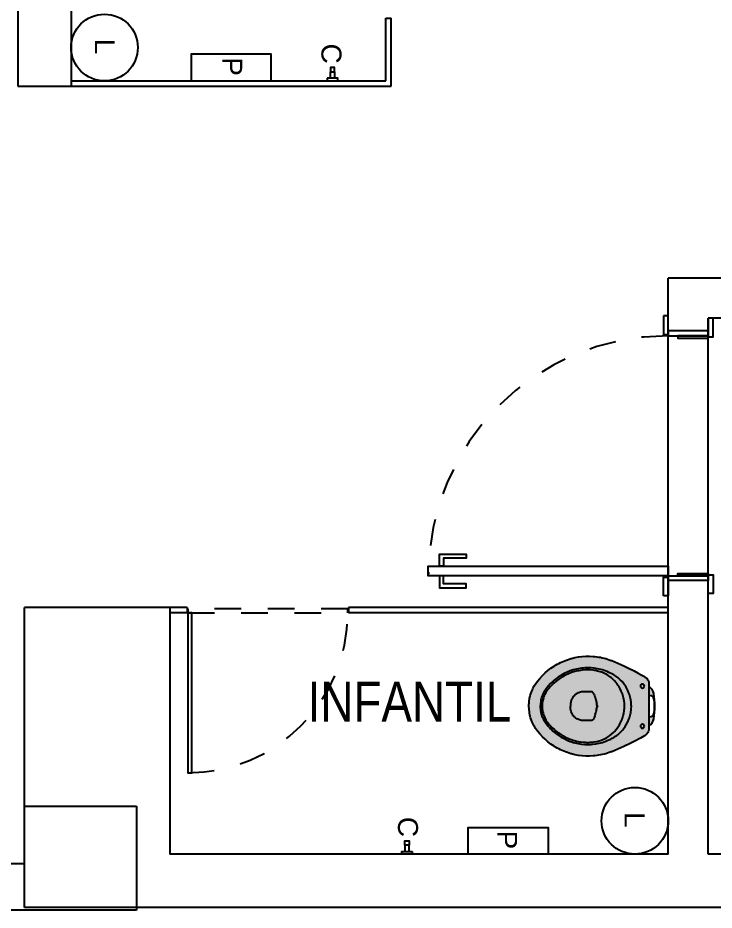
# Model space of a CAD drawing. Extents: x 1662 to 1676, y 921.3 to 935.3.
# Drawn here: x 1671.357 to 1673.969, y 926.533 to 929.88 of the extents above; entities that cross this region are included whole.
import ezdxf
from ezdxf.enums import TextEntityAlignment as Align

# ---------------------------------------------------------------- set-up
doc = ezdxf.new("R2010")
doc.units = 0
doc.header["$MEASUREMENT"] = 0
doc.linetypes.add('CONTINU', pattern=[0])
doc.linetypes.add('DASHEDX2', pattern=[1.5, 1, -0.5])
doc.layers.get('0').update_dxf_attribs({"linetype": 'CONTINUOUS'})
for name, color, linetype in [('HZ-ESQUADRIAS', 30, 'CONTINUOUS'), ('HZ-ESTRUTURA', 4, 'CONTINUOUS'), ('HZ-LAYOUT', 11, 'CONTINUOUS'), ('HZ-PAREDE-CORTADA', 7, 'CONTINUOUS'), ('HZ-PINTURA', 4, 'CONTINUOUS'), ('HZ-PISO', 5, 'CONTINUOUS'), ('HZ-PROJEÇÃO', 251, 'DASHEDX2'), ('HZ-TEXTO', 3, 'CONTINUOUS'), ('HZ-VISTA4', 4, 'CONTINUOUS')]:
    doc.layers.add(name, color=color, linetype=linetype)
doc.styles.add('R60-1-100', font='arial.ttf', dxfattribs={"height": 0.15})

# ---------------------------------------------------------------- blocks, each defined once
blk = doc.blocks.new('*U17')
at = {"ltscale": 0.1}
blk.add_lwpolyline([(0.054, 0), (0.018, 0), (0.018, 0.9), (0.054, 0.9)], close=True, dxfattribs=at)
for points in [[(-0.057, 0.018), (0.013, 0.018), (0.013, 0), (-0.057, 0)], [(0, 0), (0.018, 0), (0.018, -0.15), (0, -0.15)], [(0.993, 0.018), (0.923, 0.018), (0.923, 0), (0.993, 0)], [(0.936, 0), (0.918, 0), (0.918, -0.15), (0.936, -0.15)], [(0.018, -0.036), (0.027, -0.036), (0.027, -0.15), (0.018, -0.15)], [(0.918, -0.036), (0.909, -0.036), (0.909, -0.15), (0.918, -0.15)], [(-0.048, -0.15), (0.022, -0.15), (0.022, -0.168), (-0.048, -0.168)], [(0.984, -0.15), (0.914, -0.15), (0.914, -0.168), (0.984, -0.168)]]:
    blk.add_lwpolyline(points, close=True)
at = {"layer": 'HZ-PISO'}
for p, q in [((0.013, 0), (0.923, 0)), ((0.022, -0.15), (0.914, -0.15))]:
    blk.add_line(p, q, dxfattribs=at)
at = {"layer": 'HZ-PROJEÇÃO', "ltscale": 0.1}
blk.add_arc((0.018, 0), 0.9, 360, 90, dxfattribs=at)
at = {"layer": 'HZ-VISTA4'}
for points in [[(0.018, 0.8575), (-0.027, 0.8575), (-0.027, 0.7575), (-0.012, 0.7575), (-0.012, 0.8425), (0.018, 0.8425)], [(0.054, 0.8575), (0.099, 0.8575), (0.099, 0.7575), (0.084, 0.7575), (0.084, 0.8425), (0.054, 0.8425)]]:
    blk.add_lwpolyline(points, close=True, dxfattribs=at)
blk = doc.blocks.new('635_P')
at = {"linetype": 'CONTINU', "ltscale": 5}
blk.add_lwpolyline([(-34.3, 7.8), (-34.3, -7.8), (-50, -7.8), (-50, 7.8)], close=True, dxfattribs=at)
at = {"ltscale": 2}
for points in [[(-9.9, -7.8), (-9.9, 7.8), (-34.3, 7.8), (-34.3, -7.8)], [(-9.9, 19.8), (0, 19.8), (0, -19.8), (-9.9, -19.8)]]:
    blk.add_lwpolyline(points, close=True, dxfattribs=at)
blk = doc.blocks.new('P11_p')
at = {"layer": 'HZ-PINTURA', "ltscale": 0.05}
h = blk.add_hatch(color=255, dxfattribs=at)
h.dxf.hatch_style = 1
h.paths.add_polyline_path([(0.1864, -0.2505), (0.1873, -0.2367), (0.1875, -0.223), (0.1868, -0.2092), (0.1862, -0.2024), (0.1853, -0.1955), (0.1843, -0.1887), (0.1831, -0.1819), (0.1817, -0.1752), (0.18, -0.1684), (0.1782, -0.1618), (0.1762, -0.1551), (0.174, -0.1486), (0.1716, -0.1421), (0.1707, -0.1397), (0.1613, -0.1169), (0.1513, -0.0945), (0.1399, -0.0705), (0.1321, -0.0552), (0.1195, -0.0318), (0.111, -0.0169), (0.1098, -0.0149), (0.107, -0.011), (0.1035, -0.0075), (0.1016, -0.006), (0.0995, -0.0046), (0.0985, -0.004), (0.094, -0.0019), (0.0891, -0.0006), (0.0866, -0.0002), (0.0841, 0), (0.0831, 0), (-0.0831, 0), (-0.0882, -0.0004), (-0.0906, -0.0009), (-0.0931, -0.0016), (-0.0954, -0.0025), (-0.0977, -0.0036), (-0.0985, -0.004), (-0.1027, -0.0068), (-0.1046, -0.0084), (-0.1063, -0.0102), (-0.1079, -0.0121), (-0.1093, -0.0141), (-0.1098, -0.0149), (-0.111, -0.0169), (-0.1177, -0.0285), (-0.1241, -0.0402), (-0.1321, -0.0552), (-0.144, -0.079), (-0.1513, -0.0945), (-0.1613, -0.1169), (-0.1707, -0.1397), (-0.1716, -0.1421), (-0.174, -0.1486), (-0.1762, -0.1551), (-0.1782, -0.1618), (-0.18, -0.1684), (-0.1817, -0.1752), (-0.1831, -0.1819), (-0.1843, -0.1887), (-0.1853, -0.1955), (-0.1862, -0.2024), (-0.1868, -0.2092), (-0.1875, -0.223), (-0.1873, -0.2367), (-0.1864, -0.2505), (-0.1847, -0.2641), (-0.1821, -0.2777), (-0.1788, -0.291), (-0.1784, -0.2927), (-0.1764, -0.2993), (-0.1742, -0.3059), (-0.1718, -0.3124), (-0.1692, -0.3188), (-0.1665, -0.3252), (-0.1635, -0.3315), (-0.1604, -0.3378), (-0.1571, -0.3439), (-0.1536, -0.3499), (-0.1499, -0.3559), (-0.1461, -0.3617), (-0.1421, -0.3675), (-0.1335, -0.3786), (-0.1244, -0.3893), (-0.1146, -0.3995), (-0.1042, -0.4091), (-0.0938, -0.4178), (-0.0853, -0.424), (-0.0761, -0.4298), (-0.0664, -0.4349), (-0.0614, -0.4372), (-0.0563, -0.4393), (-0.05, -0.4417), (-0.0394, -0.4449), (-0.0287, -0.4474), (-0.0177, -0.4491), (-0.0122, -0.4496), (-0.0067, -0.4499), (0, -0.4501), (0.0111, -0.4497), (0.0221, -0.4485), (0.0275, -0.4476), (0.033, -0.4465), (0.0383, -0.4452), (0.0437, -0.4437), (0.0495, -0.4419), (0.0598, -0.4379), (0.0697, -0.4333), (0.0745, -0.4307), (0.0792, -0.4279), (0.0838, -0.425), (0.0883, -0.4219), (0.0933, -0.4182), (0.1042, -0.4091), (0.1146, -0.3995), (0.1244, -0.3893), (0.1335, -0.3786), (0.1421, -0.3675), (0.1461, -0.3617), (0.1499, -0.3559), (0.1536, -0.3499), (0.1571, -0.3439), (0.1604, -0.3378), (0.1635, -0.3315), (0.1665, -0.3252), (0.1692, -0.3188), (0.1718, -0.3124), (0.1742, -0.3059), (0.1764, -0.2993), (0.1784, -0.2927), (0.1788, -0.291), (0.1821, -0.2777), (0.1847, -0.2641)])
h.paths.add_polyline_path([(0.047, 0.018, 0.097939), (-0.047, 0.018, 0.193697), (-0.0746, 0), (0.0746, 0, 0.193689)])
h.paths.add_polyline_path([(0.0249, 0.0194, 0.079548), (-0.0249, 0.0194, 0.368436), (-0.04, 0.0016), (-0.04, 0), (0.04, 0), (0.04, 0.0016, 0.368464)], flags=16)
at = {"color": 0}
for points in [[(-0.0933, -0.4182), (-0.1042, -0.4091), (-0.1146, -0.3995), (-0.1244, -0.3893), (-0.1335, -0.3786), (-0.1421, -0.3675), (-0.1461, -0.3617), (-0.1499, -0.3559), (-0.1536, -0.3499), (-0.1571, -0.3439), (-0.1604, -0.3378), (-0.1635, -0.3315), (-0.1665, -0.3252), (-0.1692, -0.3188), (-0.1718, -0.3124), (-0.1742, -0.3059), (-0.1764, -0.2993), (-0.1784, -0.2927), (-0.1788, -0.291), (-0.1821, -0.2777), (-0.1847, -0.2641), (-0.1864, -0.2505), (-0.1873, -0.2367), (-0.1875, -0.223), (-0.1868, -0.2092), (-0.1862, -0.2024), (-0.1853, -0.1955), (-0.1843, -0.1887), (-0.1831, -0.1819), (-0.1817, -0.1752), (-0.18, -0.1684), (-0.1782, -0.1618), (-0.1762, -0.1551), (-0.174, -0.1486), (-0.1716, -0.1421), (-0.1707, -0.1397), (-0.1613, -0.1169), (-0.1513, -0.0945), (-0.144, -0.079), (-0.1321, -0.0552), (-0.1241, -0.0402), (-0.1177, -0.0285), (-0.111, -0.0169), (-0.1098, -0.0149), (-0.1093, -0.0141), (-0.1079, -0.0121), (-0.1063, -0.0102), (-0.1046, -0.0084), (-0.1027, -0.0068), (-0.0985, -0.004), (-0.0977, -0.0036), (-0.0954, -0.0025), (-0.0931, -0.0016), (-0.0906, -0.0009), (-0.0882, -0.0004), (-0.0831, 0), (0.0831, 0), (0.0841, 0), (0.0866, -0.0002), (0.0891, -0.0006), (0.094, -0.0019), (0.0985, -0.004), (0.0995, -0.0046), (0.1016, -0.006), (0.1035, -0.0075), (0.107, -0.011), (0.1098, -0.0149), (0.111, -0.0169), (0.1195, -0.0318), (0.1321, -0.0552), (0.1399, -0.0705), (0.1513, -0.0945), (0.1613, -0.1169), (0.1707, -0.1397), (0.1716, -0.1421), (0.174, -0.1486), (0.1762, -0.1551), (0.1782, -0.1618), (0.18, -0.1684), (0.1817, -0.1752), (0.1831, -0.1819), (0.1843, -0.1887), (0.1853, -0.1955), (0.1862, -0.2024), (0.1868, -0.2092), (0.1875, -0.223), (0.1873, -0.2367), (0.1864, -0.2505), (0.1847, -0.2641), (0.1821, -0.2777), (0.1788, -0.291), (0.1784, -0.2927), (0.1764, -0.2993), (0.1742, -0.3059), (0.1718, -0.3124), (0.1692, -0.3188), (0.1665, -0.3252), (0.1635, -0.3315), (0.1604, -0.3378), (0.1571, -0.3439), (0.1536, -0.3499), (0.1499, -0.3559), (0.1461, -0.3617), (0.1421, -0.3675), (0.1335, -0.3786), (0.1244, -0.3893), (0.1146, -0.3995), (0.1042, -0.4091), (0.0933, -0.4182), (0.0883, -0.4219), (0.0838, -0.425), (0.0792, -0.4279), (0.0745, -0.4307), (0.0697, -0.4333), (0.0598, -0.4379), (0.0495, -0.4419), (0.0437, -0.4437), (0.0383, -0.4452), (0.033, -0.4465), (0.0275, -0.4476), (0.0221, -0.4485), (0.0111, -0.4497), (0, -0.4501), (-0.0067, -0.4499), (-0.0122, -0.4496), (-0.0177, -0.4491), (-0.0287, -0.4474), (-0.0394, -0.4449), (-0.05, -0.4417), (-0.0563, -0.4393), (-0.0614, -0.4372), (-0.0664, -0.4349), (-0.0761, -0.4298), (-0.0853, -0.424), (-0.0941, -0.4176)], [(-0.0308, -0.2015), (-0.0298, -0.2012), (-0.0288, -0.2009), (-0.0265, -0.2002), (-0.0241, -0.1994), (-0.022, -0.1987), (-0.0199, -0.1981), (-0.017, -0.1974), (-0.0142, -0.1968), (-0.0104, -0.1961), (-0.0067, -0.1955)], [(0.0066, -0.1953), (0.0059, -0.1952), (0.0031, -0.1943), (0.0024, -0.1939), (0.0001, -0.1921), (-0.0005, -0.1927), (-0.0017, -0.1936), (-0.003, -0.1944), (-0.0037, -0.1948), (-0.0066, -0.1955)], [(0.0308, -0.2015), (0.0278, -0.2006), (0.0249, -0.1996), (0.0206, -0.1983), (0.0162, -0.1972), (0.0127, -0.1964), (0.0091, -0.1957), (0.0079, -0.1955), (0.0067, -0.1953)], [(-0.0435, -0.2054), (-0.0453, -0.2062), (-0.0471, -0.207), (-0.0478, -0.2075), (-0.0486, -0.208), (-0.0505, -0.2091), (-0.0517, -0.2102), (-0.0527, -0.2116), (-0.0535, -0.2135), (-0.0539, -0.2155), (-0.0541, -0.2175), (-0.0541, -0.2195), (-0.0542, -0.2309), (-0.0541, -0.2423), (-0.0539, -0.2475), (-0.0534, -0.2526), (-0.0526, -0.2566), (-0.0515, -0.2605), (-0.0505, -0.2635), (-0.0494, -0.2664), (-0.0476, -0.27), (-0.0456, -0.2733), (-0.0421, -0.278), (-0.0405, -0.2797), (-0.0362, -0.2836), (-0.0343, -0.285), (-0.029, -0.2882), (-0.028, -0.2887), (-0.0222, -0.2911), (-0.0212, -0.2915), (-0.0153, -0.2931), (-0.0093, -0.2941), (-0.0046, -0.2944), (0, -0.2945)], [(-0.0435, -0.2054), (-0.0394, -0.204), (-0.0352, -0.2027), (-0.0329, -0.202), (-0.0307, -0.2014)], [(0.0308, -0.2015), (0.0368, -0.2032), (0.0427, -0.2051), (0.0448, -0.2059), (0.0468, -0.2069), (0.0478, -0.2074), (0.0487, -0.208), (0.0497, -0.2086), (0.0507, -0.2093), (0.0519, -0.2103), (0.0528, -0.2117), (0.0536, -0.2137), (0.054, -0.2159), (0.0541, -0.2177), (0.0542, -0.2195), (0.0542, -0.231), (0.0541, -0.2426), (0.0539, -0.2476), (0.0534, -0.2525), (0.0526, -0.2565), (0.0516, -0.2604), (0.0505, -0.2637), (0.0491, -0.267), (0.0474, -0.2704), (0.0455, -0.2736), (0.0444, -0.2751), (0.0426, -0.2774), (0.0406, -0.2796), (0.0393, -0.281), (0.037, -0.2829), (0.0347, -0.2848), (0.0335, -0.2856), (0.0309, -0.2872), (0.0281, -0.2887), (0.0269, -0.2893), (0.024, -0.2905), (0.021, -0.2915), (0.0156, -0.293), (0.01, -0.294), (0.005, -0.2944), (0, -0.2945)]]:
    blk.add_lwpolyline(points, dxfattribs=at)
blk.add_lwpolyline([(0.0744, 0.0003, 0.191605), (0.047, 0.018, 0.097938), (-0.047, 0.018, 0.193568), (-0.0746, 0)], format="xyb", dxfattribs=at)
at = {"color": 0, "ltscale": 0.007917}
blk.add_lwpolyline([(0.04, 0), (0.04, 0.0016, 0.368442), (0.0249, 0.0194, 0.079548), (-0.0249, 0.0194, 0.368442), (-0.04, 0.0016), (-0.04, 0)], format="xyb", dxfattribs=at)
at = {"color": 0}
for points in [[(-0.0752, -0.0168, 1), (-0.0752, -0.0319, 1)], [(0.0752, -0.0168, 1), (0.0752, -0.0319, 1)]]:
    blk.add_lwpolyline(points, format="xyb", close=True, dxfattribs=at)
for points in [[(0.0147, -0.0667), (0.0105, -0.0663), (0, -0.0659), (-0.004, -0.066), (-0.0094, -0.0662), (-0.0147, -0.0667), (-0.0236, -0.0679), (-0.034, -0.0701), (-0.044, -0.073), (-0.0491, -0.0748), (-0.0587, -0.0788), (-0.0665, -0.0828), (-0.0711, -0.0854), (-0.0755, -0.0881), (-0.0798, -0.091), (-0.084, -0.0941), (-0.0919, -0.1007), (-0.0992, -0.1078), (-0.106, -0.1155), (-0.1121, -0.1236), (-0.1175, -0.1321), (-0.1213, -0.139), (-0.1268, -0.1503), (-0.1296, -0.1567), (-0.1339, -0.1684), (-0.1359, -0.1747), (-0.139, -0.1866), (-0.1403, -0.1926), (-0.1414, -0.1987), (-0.1422, -0.2048), (-0.1433, -0.2161), (-0.1438, -0.2283), (-0.1437, -0.2345), (-0.1434, -0.2407), (-0.1429, -0.2469), (-0.1422, -0.2531), (-0.1414, -0.2593), (-0.1403, -0.2654), (-0.139, -0.2715), (-0.1359, -0.2836), (-0.132, -0.2954), (-0.1273, -0.307), (-0.122, -0.3182), (-0.119, -0.3237), (-0.1159, -0.3292), (-0.1125, -0.3346), (-0.109, -0.3398), (-0.1053, -0.345), (-0.1015, -0.35), (-0.0975, -0.3549), (-0.0933, -0.3597), (-0.0845, -0.3689), (-0.0752, -0.3776), (-0.0652, -0.3857), (-0.0615, -0.3884), (-0.0577, -0.391), (-0.0538, -0.3933), (-0.0497, -0.3955), (-0.0413, -0.3994), (-0.0326, -0.4026), (-0.0276, -0.404), (-0.0231, -0.4051), (-0.0185, -0.406), (-0.0093, -0.4072), (0, -0.4076), (0.0052, -0.4075), (0.0099, -0.4072), (0.0145, -0.4067), (0.0237, -0.405), (0.0326, -0.4026), (0.0327, -0.4026), (0.0371, -0.4011), (0.0414, -0.3994), (0.0498, -0.3955), (0.0577, -0.3909), (0.0652, -0.3857), (0.0751, -0.3777), (0.0799, -0.3734), (0.0845, -0.369), (0.089, -0.3644), (0.0933, -0.3598), (0.1015, -0.35), (0.109, -0.3399), (0.1158, -0.3293), (0.1219, -0.3183), (0.1273, -0.307), (0.1297, -0.3013), (0.132, -0.2954), (0.134, -0.2895), (0.1359, -0.2836), (0.1376, -0.2776), (0.1403, -0.2654), (0.1422, -0.2531), (0.1434, -0.2408), (0.1438, -0.2283), (0.1434, -0.2166), (0.1429, -0.2109), (0.1413, -0.1986), (0.139, -0.1866), (0.1375, -0.1804), (0.1358, -0.1744), (0.1339, -0.1684), (0.1316, -0.1618), (0.1293, -0.156), (0.1268, -0.1503), (0.1235, -0.1432), (0.1206, -0.1376), (0.1175, -0.1321), (0.1131, -0.125), (0.1101, -0.1208), (0.1071, -0.1168), (0.1038, -0.1129), (0.1004, -0.109), (0.0968, -0.1053), (0.0931, -0.1018), (0.0893, -0.0984), (0.0853, -0.0951), (0.0769, -0.089), (0.068, -0.0836), (0.0587, -0.0788), (0.0491, -0.0748), (0.0444, -0.0731), (0.0343, -0.0701), (0.0294, -0.069), (0.0252, -0.0682), (0.02, -0.0673)], [(-0.0098, -0.0922), (-0.0203, -0.0934), (-0.0308, -0.0953), (-0.0359, -0.0965), (-0.0411, -0.098), (-0.0463, -0.0997), (-0.0561, -0.1035), (-0.0655, -0.108), (-0.0701, -0.1106), (-0.0745, -0.1133), (-0.0789, -0.1161), (-0.0831, -0.1192), (-0.0877, -0.1227), (-0.0954, -0.1296), (-0.0991, -0.1332), (-0.1026, -0.1369), (-0.1059, -0.1408), (-0.1091, -0.1448), (-0.1122, -0.1489), (-0.115, -0.1532), (-0.1182, -0.1583), (-0.1229, -0.1672), (-0.125, -0.1718), (-0.1269, -0.1765), (-0.1274, -0.1778), (-0.1305, -0.1874), (-0.1318, -0.1923), (-0.1329, -0.1972), (-0.1331, -0.1985), (-0.1341, -0.2041), (-0.1348, -0.2097), (-0.1357, -0.2219), (-0.1358, -0.2341), (-0.1357, -0.2382), (-0.1347, -0.2504), (-0.1339, -0.2564), (-0.1329, -0.2625), (-0.1322, -0.2665), (-0.1294, -0.2783), (-0.1258, -0.2901), (-0.1214, -0.3015), (-0.1163, -0.3127), (-0.1135, -0.3182), (-0.1105, -0.3236), (-0.1084, -0.3272), (-0.1016, -0.3375), (-0.0941, -0.3474), (-0.086, -0.3569), (-0.0773, -0.3659), (-0.0727, -0.3702), (-0.068, -0.3743), (-0.065, -0.3768), (-0.062, -0.3792), (-0.0589, -0.3815), (-0.0516, -0.3864), (-0.0438, -0.3906), (-0.0398, -0.3925), (-0.0356, -0.3942), (-0.0311, -0.3958), (-0.0225, -0.3982), (-0.0137, -0.3998), (-0.0092, -0.4003), (-0.0047, -0.4006), (0, -0.4007), (0.009, -0.4003), (0.0179, -0.3991), (0.0222, -0.3982), (0.0266, -0.3971), (0.0321, -0.3955), (0.0404, -0.3922), (0.0444, -0.3904), (0.0483, -0.3883), (0.0522, -0.3861), (0.0559, -0.3837), (0.0606, -0.3803), (0.0703, -0.3723), (0.075, -0.3681), (0.0795, -0.3638), (0.0838, -0.3593), (0.0881, -0.3547), (0.0921, -0.3499), (0.096, -0.3451), (0.0984, -0.342), (0.1055, -0.3318), (0.1087, -0.3265), (0.1119, -0.3212), (0.1148, -0.3158), (0.1175, -0.3102), (0.1201, -0.3046), (0.1225, -0.299), (0.124, -0.2952), (0.1279, -0.2836), (0.131, -0.2718), (0.1323, -0.2658), (0.1334, -0.2598), (0.1338, -0.257), (0.1352, -0.2449), (0.1356, -0.2388), (0.1358, -0.2327), (0.1358, -0.2266), (0.1356, -0.2205), (0.1355, -0.2177), (0.135, -0.2113), (0.1342, -0.2049), (0.1324, -0.195), (0.1304, -0.187), (0.1272, -0.1774), (0.1241, -0.1698), (0.1196, -0.1608), (0.1143, -0.1521), (0.1117, -0.1483), (0.1055, -0.1403), (0.0986, -0.1327), (0.0954, -0.1295), (0.0876, -0.1227), (0.0794, -0.1165), (0.0706, -0.1109), (0.0641, -0.1073), (0.0546, -0.1029), (0.0448, -0.0992), (0.0397, -0.0976), (0.0346, -0.0962), (0.0275, -0.0946), (0.017, -0.0929), (0.0064, -0.092), (0.0011, -0.0919), (-0.0042, -0.092)]]:
    blk.add_lwpolyline(points, close=True, dxfattribs=at)

msp = doc.modelspace()

# ---------------------------------------------------------------- linework, layer by layer
at = {"layer": 'HZ-ESQUADRIAS'}
for p, q in [((1672.7369, 929.6434), (1672.7369, 929.8784)), ((1672.7369, 929.8784), (1672.7569, 929.8784)), ((1672.7369, 929.8784), (1672.7569, 929.8784)), ((1672.7369, 929.8784), (1672.7569, 929.8784)), ((1672.7369, 929.8784), (1672.7569, 929.8784)), ((1672.7569, 929.6234), (1672.7569, 929.8784)), ((1671.5569, 929.6434), (1672.7369, 929.6434)), ((1671.5569, 929.6234), (1672.7569, 929.6234)), ((1671.9919, 927.6684), (1671.9269, 927.6684)), ((1671.9919, 927.6484), (1671.9269, 927.6484)), ((1671.9919, 927.6684), (1671.9919, 927.6484)), ((1672.5969, 927.6684), (1672.5969, 927.6484)), ((1673.7965, 927.6684), (1672.5969, 927.6684)), ((1673.7965, 927.6484), (1672.5969, 927.6484))]:
    msp.add_line(p, q, dxfattribs=at)
msp.add_lwpolyline([(1672.0094, 927.0484), (1672.0094, 927.6484), (1671.9944, 927.6484), (1671.9944, 927.0484)], close=True, dxfattribs=at)
at = {"layer": 'HZ-ESTRUTURA'}
for p, q in [((1671.3817, 926.5434), (1671.3817, 926.9234)), ((1671.3817, 926.9234), (1671.8017, 926.9234)), ((1671.8017, 926.9234), (1671.8017, 926.5434)), ((1671.8017, 926.5434), (1671.3817, 926.5434))]:
    msp.add_line(p, q, dxfattribs=at)
at = {"layer": 'HZ-PAREDE-CORTADA'}
for p, q in [((1671.5569, 933.5434), (1671.5569, 929.6234)), ((1671.3569, 932.3342), (1671.3569, 929.6234)), ((1675.3465, 928.7534), (1673.9465, 928.7534)), ((1671.9269, 927.6684), (1671.3817, 927.6684)), ((1671.3817, 926.7084), (1671.3817, 927.6684)), ((1671.9269, 927.6684), (1671.9269, 926.7434)), ((1673.7965, 926.7434), (1671.9269, 926.7434)), ((1675.3465, 926.7434), (1673.9465, 926.7434)), ((1675.5832, 926.5434), (1671.8017, 926.5434))]:
    msp.add_line(p, q, dxfattribs=at)
at = {"layer": 'HZ-PAREDE-CORTADA', "ltscale": 5}
for p, q in [((1673.7965, 928.7054), (1673.7965, 928.9034)), ((1673.9465, 928.7054), (1673.9465, 928.7534)), ((1673.7965, 926.7434), (1673.7965, 927.7694)), ((1673.9465, 926.7434), (1673.9465, 927.7694)), ((1669.3263, 926.7084), (1671.3817, 926.7084)), ((1671.8017, 926.5334), (1669.3263, 926.5334))]:
    msp.add_line(p, q, dxfattribs=at)
at = {"layer": 'HZ-PAREDE-CORTADA', "ltscale": 0.05}
for p, q in [((1673.9465, 928.7054), (1673.7965, 928.7054)), ((1673.9465, 927.7694), (1673.7965, 927.7694)), ((1671.8017, 926.5434), (1671.8017, 926.5334))]:
    msp.add_line(p, q, dxfattribs=at)
at = {"layer": 'HZ-PAREDE-CORTADA'}
for points in [[(1674.0615, 929.9184), (1674.0615, 928.9034), (1673.7965, 928.9034)], [(1671.3569, 929.6234), (1671.5569, 929.6234)]]:
    msp.add_lwpolyline(points, dxfattribs=at)
at = {"layer": 'HZ-PROJEÇÃO', "ltscale": 0.1}
msp.add_lwpolyline([(1672.5944, 927.6634), (1671.9944, 927.6634), (1671.9944, 927.6484), (1672.5944, 927.6484)], close=True, dxfattribs=at)
msp.add_arc((1671.9944, 927.6484), 0.6, 270, 0, dxfattribs=at)
at = {"layer": 'HZ-VISTA4', "color": 8, "ltscale": 0.05}
for points in [[(1672.3069, 929.6434), (1672.3069, 929.7434), (1672.0069, 929.7434), (1672.0069, 929.6434)], [(1673.0465, 926.7434), (1673.0465, 926.8434), (1673.3465, 926.8434), (1673.3465, 926.7434)]]:
    msp.add_lwpolyline(points, close=True, dxfattribs=at)
for centre in [(1671.6819, 929.7684), (1673.6715, 926.8684)]:
    msp.add_circle(centre, 0.125, dxfattribs=at)

# ---------------------------------------------------------------- block references
at = {"layer": 'HZ-ESQUADRIAS', "ltscale": 0.01, "rotation": 89.99999999999999}
msp.add_blockref('*U17', (1673.7965, 927.7694), dxfattribs=at)
at = {"layer": 'HZ-LAYOUT', "ltscale": 0.05, "rotation": 270}
msp.add_blockref('P11_p', (1673.724, 927.2984), dxfattribs=at)
at = {"layer": 'HZ-VISTA4', "ltscale": 0.05, "yscale": 0.001000000000203727, "zscale": 0.001000000000203727}
for p, xscale, rotation in [((1672.5369, 929.6434), -0.001000000000203727, 90), ((1672.8165, 926.7434), 0.001000000000203727, 270)]:
    msp.add_blockref('635_P', p, dxfattribs=dict(at, xscale=xscale, rotation=rotation))

# ---------------------------------------------------------------- texts
at = {"layer": 'HZ-TEXTO', "style": 'R60-1-100'}
for s, p in [('L', (1671.6832, 929.7723)), ('C', (1672.5331, 929.7454)), ('P', (1672.1611, 929.6969)), ('C', (1672.8203, 926.8454)), ('L', (1673.6702, 926.8723)), ('P', (1673.1923, 926.7969))]:
    msp.add_text(s, height=0.075, rotation=270, dxfattribs=at).set_placement(p, align=Align.MIDDLE_CENTER)
at = {"layer": 'HZ-TEXTO', "ltscale": 0.05, "insert": (1672.8257, 927.3905), "char_height": 0.15, "width": 1.05, "attachment_point": 2}
msp.add_mtext('{\\fArial Narrow|b0|i0|c0|p34;INFANTIL}', dxfattribs=at)

doc.saveas('drawing.dxf')
